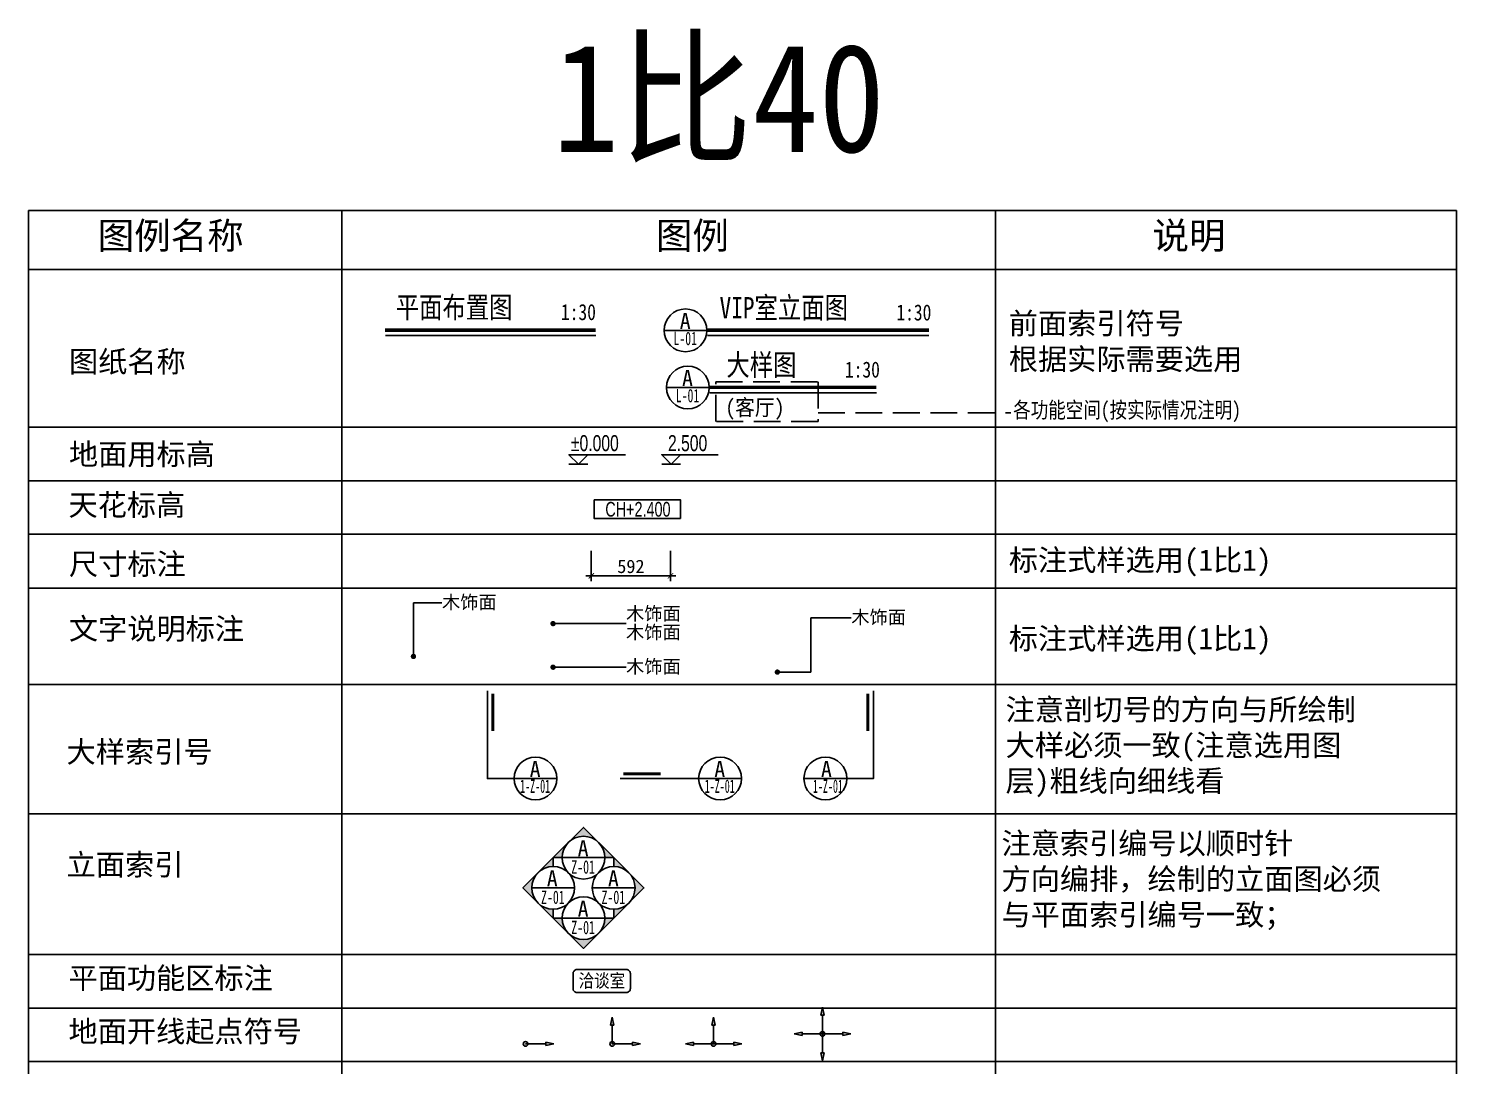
# Model space of a CAD drawing. Header units: millimetres. Extents: x -235126 to 312941, y -228449 to 114042.
# Drawn here: x -131329 to -120655, y 43400 to 51151 of the extents above; entities that cross this region are included whole.
import ezdxf
from ezdxf.enums import TextEntityAlignment as Align

# ---------------------------------------------------------------- set-up
doc = ezdxf.new("R2010")
doc.units = ezdxf.units.MM
doc.header["$LTSCALE"] = 800
doc.linetypes.add('DASH', pattern=[0.35, 0.25, -0.1])
doc.layers.get('DEFPOINTS').update_dxf_attribs({"color": 250})
for name, color, linetype in [('E立-ELEV6_LSCAPE', 8, 'Continuous'), ('FC-TEXT-地坪标注', 7, 'Continuous'), ('RC-天花标高', 7, 'Continuous')]:
    doc.layers.add(name, color=color, linetype=linetype)
doc.styles.add('DRAWING_NAME', font='simhei.ttf', dxfattribs={"width": 0.8})
doc.styles.add('HZDX', font='isocp3.shx', dxfattribs={"width": 0.8, "bigfont": 'hzdx.shx'})
doc.styles.get("Standard").update_dxf_attribs({"font": 'arial.ttf'})
doc.styles.add('宋-ZY', font='')
doc.styles.add('繁线体', font='simhei.ttf')
doc.styles.add('黑体', font='simhei.ttf', dxfattribs={"width": 0.8})
doc.styles.get('宋-ZY').set_extended_font_data('SimSun')
doc.dimstyles.new('1比40', dxfattribs={"dimscale": 40, "dimtxt": 2.5, "dimasz": 1, "dimexe": 1, "dimexo": 1.5, "dimgap": 0.5, "dimtad": 1, "dimdec": 0, "dimzin": 0, "dimdsep": 46, "dimtxsty": '宋-ZY', "dimblk": 'ARCHTICK', "dimcen": 0.09, "dimdle": 1, "dimclrd": 8, "dimclre": 8, "dimclrt": 2, "dimadec": 0, "dimazin": 0, "dimtfac": 1, "dimtdec": 0, "dimtix": 1, "dimtmove": 2, "dimatfit": 3, "dimldrblk": 'DOT', "dimfxl": 1, "dimtolj": 1, "dimtzin": 0, "dimlwd": -1, "dimlwe": -1, "dimarcsym": 0})

# ---------------------------------------------------------------- blocks, each defined once
blk = doc.blocks.new('CH+-')
at = {"color": 2}
blk.add_lwpolyline([(16.13, -1.75), (0, -1.75), (0, 1.75), (16.13, 1.75)], close=True, dxfattribs=at)
at = {"color": 4, "ltscale": 2, "width": 0.7}
blk.add_attdef('CH+2.400', text='', height=3.5, dxfattribs=at).set_placement((8.17, 0.01), align=Align.MIDDLE_CENTER)
blk = doc.blocks.new('_ArchTick')
at = {"color": 0, "linetype": 'ByBlock', "const_width": 0.15}
blk.add_lwpolyline([(-0.5, -0.5), (0.5, 0.5)], dxfattribs=at)
blk = doc.blocks.new('_Dot')
at = {"color": 0, "linetype": 'ByBlock', "lineweight": -2}
blk.add_line((-0.5, 0), (-1, 0), dxfattribs=at)
at = {"color": 0, "linetype": 'ByBlock', "const_width": 0.5}
blk.add_lwpolyline([(-0.25, 0, 1), (0.25, 0, 1)], format="xyb", close=True, dxfattribs=at)
blk = doc.blocks.new('*D41')
at = {"color": 8, "transparency": 16777216}
for p, q in [((-127122, 47248), (-127122, 47020)), ((-126530, 47248), (-126530, 47020)), ((-127162, 47060), (-126490, 47060))]:
    blk.add_line(p, q, dxfattribs=at)
at = {"layer": 'DEFPOINTS', "color": 0, "transparency": 16777216}
for p in [(-127122, 47308), (-126530, 47308), (-126530, 47060)]:
    blk.add_point(p, dxfattribs=at)
at = {"color": 8, "transparency": 16777216, "xscale": 40, "yscale": 40, "zscale": 40, "rotation": 180}
blk.add_blockref('_ArchTick', (-127122, 47060), dxfattribs=at)
at = {"color": 8, "transparency": 16777216, "xscale": 40, "yscale": 40, "zscale": 40}
blk.add_blockref('_ArchTick', (-126530, 47060), dxfattribs=at)
at = {"color": 2, "transparency": 16777216, "insert": (-126826, 47130), "char_height": 100, "attachment_point": 5, "style": '宋-ZY'}
blk.add_mtext('\\A1;592', dxfattribs=at)
blk = doc.blocks.new('A$C4FBA2034')
at = {"color": 4, "style": '黑体', "width": 0.8}
blk.add_attdef('平面布置图', text='', height=4, dxfattribs=at).set_placement((23.6, 1.17), align=Align.RIGHT)
blk.add_attdef('1:1', (32.66, 0.79), '', height=3, dxfattribs=at)
blk = doc.blocks.new('CCPP')
h = blk.add_hatch(color=2)
h.paths.add_polyline_path([(-0.31, -3.5), (0.31, -3.5), (0, -5)])
edge = h.paths.add_edge_path()
edge.add_ellipse((0, 0), major_axis=(0.31, 0.31), ratio=1, start_angle=45, end_angle=225, ccw=False)
edge.add_ellipse((0, 0), major_axis=(0.31, 0.31), ratio=1, start_angle=225, end_angle=405, ccw=False)
h.paths.add_polyline_path([(-5.29, 0), (-3.79, 0.31), (-3.79, -0.31)])
at = {"color": 2}
for p, q in [((-5.29, 0), (-3.79, 0.31)), ((-3.79, -0.31), (-5.29, 0)), ((-3.79, 0.31), (-3.79, -0.31)), ((0, 0), (-3.79, 0)), ((0, 0), (0, -3.5)), ((-0.31, -3.5), (0.31, -3.5)), ((0, -5), (-0.31, -3.5)), ((0.31, -3.5), (0, -5))]:
    blk.add_line(p, q, dxfattribs=at)
at = {"color": 2, "extrusion": (0, 0, -1)}
blk.add_ellipse((0, 0), major_axis=(-0.31, 0.31), ratio=1, start_param=4.712389, end_param=10.995574, dxfattribs=at)
blk = doc.blocks.new('KKXXFF1')
h = blk.add_hatch(color=2)
h.paths.add_polyline_path([(5.29, 0), (3.79, 0.31), (3.79, -0.31)])
edge = h.paths.add_edge_path()
edge.add_ellipse((0, 0), major_axis=(0.31, -0.31), ratio=1, start_angle=45, end_angle=90)
edge.add_ellipse((0, 0), major_axis=(0.31, -0.31), ratio=1, start_angle=-270, end_angle=45)
at = {"color": 2}
for p, q in [((0, 0), (3.79, 0)), ((3.79, 0.31), (5.29, 0)), ((3.79, -0.31), (3.79, 0.31)), ((5.29, 0), (3.79, -0.31))]:
    blk.add_line(p, q, dxfattribs=at)
at = {"color": 2, "extrusion": (0, 0, -1)}
blk.add_ellipse((0, 0), major_axis=(0.31, -0.31), ratio=1, start_param=4.712389, end_param=10.995574, dxfattribs=at)
blk = doc.blocks.new('KKXXFF3')
h = blk.add_hatch(color=2)
edge = h.paths.add_edge_path()
edge.add_ellipse((0, 0), major_axis=(0.31, -0.31), ratio=1, start_angle=0, end_angle=360, ccw=False)
h.paths.add_polyline_path([(0.31, 3.5), (-0.31, 3.5), (0, 5)])
h.paths.add_polyline_path([(5.29, 0), (3.79, -0.31), (3.79, 0.31)])
h.paths.add_polyline_path([(-5.29, 0), (-3.79, -0.31), (-3.79, 0.31)])
at = {"color": 2}
for p, q in [((-0.31, 3.5), (0, 5)), ((0.31, 3.5), (-0.31, 3.5)), ((0, 5), (0.31, 3.5)), ((0, 0), (0, 3.5)), ((-3.79, 0.31), (-5.29, 0)), ((-3.79, -0.31), (-3.79, 0.31)), ((0, 0), (-3.79, 0)), ((0, 0), (3.79, 0)), ((3.79, 0.31), (5.29, 0)), ((3.79, -0.31), (3.79, 0.31)), ((-5.29, 0), (-3.79, -0.31)), ((5.29, 0), (3.79, -0.31))]:
    blk.add_line(p, q, dxfattribs=at)
at = {"color": 2, "extrusion": (0, 0, -1)}
blk.add_ellipse((0, 0), major_axis=(0.31, -0.31), ratio=1, start_param=4.712389, end_param=10.995574, dxfattribs=at)
blk = doc.blocks.new('KKXXFF4')
h = blk.add_hatch(color=2)
edge = h.paths.add_edge_path()
edge.add_ellipse((0, 0), major_axis=(0.31, -0.31), ratio=1, start_angle=0, end_angle=360, ccw=False)
h.paths.add_polyline_path([(5.29, 0), (3.79, -0.31), (3.79, 0.31)])
h.paths.add_polyline_path([(0, 5), (0.31, 3.5), (-0.31, 3.5)])
h.paths.add_polyline_path([(0.31, -3.5), (-0.31, -3.5), (0, -5)])
h.paths.add_polyline_path([(-5.29, 0), (-3.79, -0.31), (-3.79, 0.31)])
at = {"color": 2}
for p, q in [((-0.31, 3.5), (0, 5)), ((0.31, 3.5), (-0.31, 3.5)), ((0, 5), (0.31, 3.5)), ((0, 0), (0, 3.5)), ((-3.79, 0.31), (-5.29, 0)), ((-3.79, -0.31), (-3.79, 0.31)), ((0, 0), (-3.79, 0)), ((0, 0), (3.79, 0)), ((3.79, 0.31), (5.29, 0)), ((3.79, -0.31), (3.79, 0.31)), ((-5.29, 0), (-3.79, -0.31)), ((0, 0), (0, -3.5)), ((5.29, 0), (3.79, -0.31)), ((-0.31, -3.5), (0, -5)), ((0.31, -3.5), (-0.31, -3.5)), ((0, -5), (0.31, -3.5))]:
    blk.add_line(p, q, dxfattribs=at)
at = {"color": 2, "extrusion": (0, 0, -1)}
blk.add_ellipse((0, 0), major_axis=(0.31, -0.31), ratio=1, start_param=4.712389, end_param=10.995574, dxfattribs=at)
blk = doc.blocks.new('A$C64543D7B')
at = {"color": 2}
blk.add_line((0.06, 4), (8.06, 4), dxfattribs=at)
blk.add_circle((4.06, 4), 4, dxfattribs=at)
at = {"color": 6, "style": '黑体'}
blk.add_attdef('方向', text='', height=2.74, dxfattribs=at).set_placement((4, 5.77), align=Align.MIDDLE_CENTER)
at = {"color": 6, "style": 'HZDX', "width": 0.5}
blk.add_attdef('图号', text='', height=2.47, dxfattribs=at).set_placement((4, 2.26), align=Align.MIDDLE_CENTER)
blk = doc.blocks.new('SS111')
h = blk.add_hatch(color=2)
h.paths.add_polyline_path([(-2.83, 6.83), (-5.66, 4), (-4, 4, -0.198912)])
h.paths.add_polyline_path([(0, 9.66), (-2.83, 6.83, -0.414214), (2.83, 6.83)])
h.paths.add_polyline_path([(2.83, 6.83, -0.198912), (4, 4), (5.66, 4)])
at = {"color": 2}
blk.add_line((-4, 4), (4, 4), dxfattribs=at)
blk.add_lwpolyline([(4, 4), (5.66, 4), (0, 9.66), (-5.66, 4), (-4, 4)], dxfattribs=at)
blk.add_circle((0, 4), 4, dxfattribs=at)
at = {"color": 7, "style": '黑体'}
blk.add_attdef('方向', text='', height=3, dxfattribs=at).set_placement((-0.06, 5.77), align=Align.MIDDLE_CENTER)
at = {"color": 2, "style": 'HZDX', "width": 0.6}
blk.add_attdef('图号', text='', height=3, dxfattribs=at).set_placement((-0.06, 2.26), align=Align.MIDDLE_CENTER)
blk = doc.blocks.new('SS222')
h = blk.add_hatch(color=2)
h.paths.add_polyline_path([(6.83, 2.83), (4, 5.66), (4, 4, -0.198912)])
h.paths.add_polyline_path([(9.66, 0), (6.83, 2.83, -0.414214), (6.83, -2.83)])
h.paths.add_polyline_path([(6.83, -2.83, -0.198912), (4, -4), (4, -5.66)])
at = {"color": 2}
blk.add_line((0, 0), (8, 0), dxfattribs=at)
blk.add_lwpolyline([(4, -4), (4, -5.66), (9.66, 0), (4, 5.66), (4, 4)], dxfattribs=at)
blk.add_circle((4, 0), 4, dxfattribs=at)
at = {"color": 7, "style": '黑体'}
blk.add_attdef('方向', text='', height=3, dxfattribs=at).set_placement((3.94, 1.77), align=Align.MIDDLE_CENTER)
at = {"color": 2, "style": 'HZDX', "width": 0.6}
blk.add_attdef('图号', text='', height=3, dxfattribs=at).set_placement((3.94, -1.74), align=Align.MIDDLE_CENTER)
blk = doc.blocks.new('SS333')
h = blk.add_hatch(color=2)
h.paths.add_polyline_path([(2.89, -4.6), (5.72, -1.77), (4.06, -1.77, -0.198912)])
h.paths.add_polyline_path([(0.06, -7.42), (2.89, -4.6, -0.414214), (-2.77, -4.6)])
h.paths.add_polyline_path([(-2.77, -4.6, -0.198912), (-3.94, -1.77), (-5.6, -1.77)])
at = {"color": 2}
blk.add_line((-3.94, -1.77), (4.06, -1.77), dxfattribs=at)
blk.add_lwpolyline([(-3.94, -1.77), (-5.59, -1.77), (0.06, -7.42), (5.72, -1.77), (4.06, -1.77)], dxfattribs=at)
blk.add_circle((0.06, -1.77), 4, dxfattribs=at)
at = {"color": 7, "style": '黑体'}
blk.add_attdef('方向', text='', height=3, dxfattribs=at).set_placement((0, 0), align=Align.MIDDLE_CENTER)
at = {"color": 2, "style": 'HZDX', "width": 0.6}
blk.add_attdef('图号', text='', height=3, dxfattribs=at).set_placement((0, -3.51), align=Align.MIDDLE_CENTER)
blk = doc.blocks.new('SS444')
h = blk.add_hatch(color=2)
h.paths.add_polyline_path([(-6.83, 2.83), (-4, 5.66), (-4, 4, 0.198912)])
h.paths.add_polyline_path([(-9.66, 0), (-6.83, 2.83, 0.414214), (-6.83, -2.83)])
h.paths.add_polyline_path([(-6.83, -2.83, 0.198912), (-4, -4), (-4, -5.66)])
at = {"color": 2}
blk.add_line((0, 0), (-8, 0), dxfattribs=at)
blk.add_lwpolyline([(-4, -4), (-4, -5.66), (-9.66, 0), (-4, 5.66), (-4, 4)], dxfattribs=at)
blk.add_circle((-4, 0), 4, dxfattribs=at)
at = {"color": 7, "style": '黑体'}
blk.add_attdef('方向', text='', height=3, rotation=0, dxfattribs=at).set_placement((-3.16, 1.77), align=Align.MIDDLE_CENTER)
at = {"color": 2, "style": 'HZDX', "width": 0.6}
blk.add_attdef('图号', text='', height=3, rotation=0, dxfattribs=at).set_placement((-3.46, -1.74), align=Align.MIDDLE_CENTER)
blk = doc.blocks.new('A$C60323B29')
at = {"color": 2}
blk.add_line((0, 0), (3.52, 0), dxfattribs=at)
blk.add_lwpolyline([(3.52, 1.76), (1.76, 0), (0, 1.76), (10.56, 1.76)], dxfattribs=at)
at = {"color": 7, "ltscale": 2, "style": 'HZDX', "width": 0.8}
blk.add_attdef('%%P0.000', text='', height=2.64, dxfattribs=at).set_placement((4.84, 3.42), align=Align.MIDDLE_CENTER)

msp = doc.modelspace()

# ---------------------------------------------------------------- linework, layer by layer
for p, q in [((-131328.8, 49789.8), (-131328.8, 35428.4)), ((-131328.8, 49789.8), (-120654.8, 49789.8)), ((-128987.8, 49789.8), (-128987.8, 35428.4)), ((-124101.7, 49789.8), (-124101.7, 35428.4)), ((-120654.8, 49789.8), (-120654.8, 35428.4)), ((-131328.8, 49349.8), (-120654.8, 49349.8)), ((-131328.8, 48170.8), (-120654.8, 48170.8)), ((-131328.8, 47770.8), (-120654.8, 47770.8)), ((-131328.8, 47370.8), (-120654.8, 47370.8)), ((-131328.8, 46968.3), (-120654.8, 46968.3)), ((-131328.8, 46248.3), (-120654.8, 46248.3)), ((-131328.8, 46248.3), (-120654.8, 46248.3)), ((-131328.8, 45281.8), (-120654.8, 45281.8)), ((-131328.8, 44228.4), (-120654.8, 44228.4)), ((-131328.8, 43828.4), (-120654.8, 43828.4)), ((-131328.8, 43428.4), (-120654.8, 43428.4)), ((-131328.8, 43428.4), (-120654.8, 43428.4))]:
    msp.add_line(p, q)
at = {"color": 7}
for p, q in [((-128660.8, 48856.2), (-127089, 48856.2)), ((-126254.4, 48856.2), (-124597.9, 48856.2)), ((-126237.2, 48429.1), (-124990.2, 48429.1))]:
    msp.add_line(p, q, dxfattribs=at)
at = {"color": 1, "linetype": 'DASH'}
msp.add_line((-125426.9, 48278.6), (-123986.1, 48278.6), dxfattribs=at)
at = {"color": 1, "const_width": 25.6}
for points in [[(-128664.1, 48896.2), (-127089, 48896.2)], [(-126257.7, 48896.2), (-124597.9, 48896.2)], [(-126240.4, 48469.1), (-124990.2, 48469.1)]]:
    msp.add_lwpolyline(points, dxfattribs=at)
at = {"color": 1, "linetype": 'DASH'}
msp.add_lwpolyline([(-126191.6, 48511), (-125426.9, 48511), (-125426.9, 48213.2), (-126191.6, 48213.2)], close=True, dxfattribs=at)
at = {"color": 2}
for points in [[(-127699.6, 45545), (-127899.3, 45545), (-127899.3, 46199.3)], [(-125212.4, 45545), (-125012.7, 45545), (-125012.7, 46199.3)], [(-126319.4, 45545), (-126907.4, 45545)]]:
    msp.add_lwpolyline(points, dxfattribs=at)
at = {"color": 2, "const_width": 21.6}
for points in [[(-127857.9, 45900.8), (-127857.9, 46179.6)], [(-125054.1, 45900.8), (-125054.1, 46179.6)], [(-126602.7, 45579.1), (-126881.5, 45579.1)]]:
    msp.add_lwpolyline(points, dxfattribs=at)
at = {"layer": 'E立-ELEV6_LSCAPE', "color": 0}
msp.add_lwpolyline([(-127228.7, 44116.8), (-126860.1, 44116.8, -0.4142136), (-126830.1, 44086.8), (-126830.1, 43975.4, -0.4142136), (-126860.1, 43945.4), (-127228.7, 43945.4, -0.4142136), (-127258.7, 43975.4), (-127258.7, 44086.8, -0.4142136)], format="xyb", close=True, dxfattribs=at)

# ---------------------------------------------------------------- block references
at = {"color": 7}
ref = msp.add_blockref('A$C4FBA2034', (-128655.4, 48940.3), dxfattribs=dict(at, xscale=40, yscale=40, zscale=40))
ref.add_attrib('1:1', '1:30', (-127348.8, 48971.8), dxfattribs={"height": 120, "style": '黑体', "width": 0.8})
ref.add_attrib('平面布置图', '平面布置图', dxfattribs={"height": 160, "style": '黑体', "width": 0.8}).set_placement((-127711.2, 48987.1), align=Align.RIGHT)
ref = msp.add_blockref('A$C4FBA2034', (-126147.9, 48937.6), dxfattribs=dict(at, xscale=40, yscale=40, zscale=40))
ref.add_attrib('1:1', '1:30', (-124841.3, 48969.1), dxfattribs={"height": 120, "style": '黑体', "width": 0.8})
ref.add_attrib('平面布置图', 'VIP室立面图', dxfattribs={"height": 160, "style": '黑体', "width": 0.8}).set_placement((-125203.7, 48984.4), align=Align.RIGHT)
at = {"color": 1}
ref = msp.add_blockref('A$C64543D7B', (-126580.2, 48735.1), dxfattribs=dict(at, xscale=40, yscale=40, zscale=40))
ref.add_attrib('方向', 'A', dxfattribs={"color": 7, "height": 120, "style": '黑体'}).set_placement((-126420.1, 48965.8), align=Align.MIDDLE_CENTER)
ref.add_attrib('图号', 'L-01', dxfattribs={"color": 7, "height": 100, "style": '宋-ZY', "width": 0.65}).set_placement((-126420.1, 48834.6), align=Align.MIDDLE_CENTER)
at = {"color": 7}
ref = msp.add_blockref('A$C4FBA2034', (-126532.5, 48510.5), dxfattribs=dict(at, xscale=40, yscale=40, zscale=40))
ref.add_attrib('1:1', '1:30', (-125226, 48542), dxfattribs={"height": 120, "style": '黑体', "width": 0.8})
ref.add_attrib('平面布置图', '大样图', dxfattribs={"height": 160, "style": '黑体', "width": 0.8}).set_placement((-125588.4, 48557.3), align=Align.RIGHT)
at = {"color": 1}
ref = msp.add_blockref('A$C64543D7B', (-126562.9, 48308), dxfattribs=dict(at, xscale=40, yscale=40, zscale=40))
ref.add_attrib('方向', 'A', dxfattribs={"color": 7, "height": 120, "style": '黑体'}).set_placement((-126402.9, 48538.7), align=Align.MIDDLE_CENTER)
ref.add_attrib('图号', 'L-01', dxfattribs={"color": 7, "height": 100, "style": '宋-ZY', "width": 0.65}).set_placement((-126402.9, 48407.5), align=Align.MIDDLE_CENTER)
ref = msp.add_blockref('A$C64543D7B', (-127702.1, 45385), dxfattribs=dict(at, xscale=40, yscale=40, zscale=40))
ref.add_attrib('方向', 'A', dxfattribs={"color": 7, "height": 120, "style": '黑体'}).set_placement((-127542, 45615.7), align=Align.MIDDLE_CENTER)
ref.add_attrib('图号', '1-Z-01', dxfattribs={"color": 7, "height": 100, "style": '宋-ZY', "width": 0.55}).set_placement((-127542, 45487.8), align=Align.MIDDLE_CENTER)
ref = msp.add_blockref('A$C64543D7B', (-126322, 45385), dxfattribs=dict(at, xscale=40, yscale=40, zscale=40))
ref.add_attrib('方向', 'A', dxfattribs={"color": 7, "height": 120, "style": '黑体'}).set_placement((-126161.9, 45615.7), align=Align.MIDDLE_CENTER)
ref.add_attrib('图号', '1-Z-01', dxfattribs={"color": 7, "height": 100, "style": '宋-ZY', "width": 0.55}).set_placement((-126161.9, 45487.8), align=Align.MIDDLE_CENTER)
ref = msp.add_blockref('A$C64543D7B', (-125209.9, 45385), dxfattribs=dict(at, xscale=-40, yscale=40, zscale=40))
ref.add_attrib('方向', 'A', dxfattribs={"color": 7, "height": 120, "style": '黑体'}).set_placement((-125364.5, 45615.7), align=Align.MIDDLE_CENTER)
ref.add_attrib('图号', '1-Z-01', dxfattribs={"color": 7, "height": 100, "style": '宋-ZY', "width": 0.55}).set_placement((-125353.1, 45487.8), align=Align.MIDDLE_CENTER)
ref = msp.add_blockref('SS111', (-127180.9, 44793.3), dxfattribs=dict(xscale=40, yscale=40, zscale=40))
ref.add_attrib('方向', 'A', dxfattribs={"color": 7, "height": 120, "style": '黑体'}).set_placement((-127183.3, 45024), align=Align.MIDDLE_CENTER)
ref.add_attrib('图号', 'Z-01', dxfattribs={"color": 7, "height": 100, "style": '宋-ZY', "width": 0.65}).set_placement((-127183.3, 44883.8), align=Align.MIDDLE_CENTER)
ref = msp.add_blockref('SS444', (-127247.1, 44727.1), dxfattribs=dict(xscale=40, yscale=40, zscale=40))
ref.add_attrib('方向', 'A', dxfattribs={"color": 7, "height": 120, "rotation": 0, "style": '黑体'}).set_placement((-127414.1, 44797.8), align=Align.MIDDLE_CENTER)
ref.add_attrib('图号', 'Z-01', dxfattribs={"color": 7, "height": 100, "rotation": 0, "style": '宋-ZY', "width": 0.65}).set_placement((-127409.3, 44657.6), align=Align.MIDDLE_CENTER)
ref = msp.add_blockref('SS222', (-127114.7, 44727.1), dxfattribs=dict(xscale=40, yscale=40, zscale=40))
ref.add_attrib('方向', 'A', dxfattribs={"color": 7, "height": 120, "style": '黑体'}).set_placement((-126957.1, 44797.8), align=Align.MIDDLE_CENTER)
ref.add_attrib('图号', 'Z-01', dxfattribs={"color": 7, "height": 100, "style": '宋-ZY', "width": 0.65}).set_placement((-126957.1, 44657.6), align=Align.MIDDLE_CENTER)
ref = msp.add_blockref('SS333', (-127183.3, 44571.6), dxfattribs=dict(xscale=40, yscale=40, zscale=40))
ref.add_attrib('方向', 'A', dxfattribs={"color": 7, "height": 120, "style": '黑体'}).set_placement((-127183.3, 44571.6), align=Align.MIDDLE_CENTER)
ref.add_attrib('图号', 'Z-01', dxfattribs={"color": 7, "height": 100, "style": '宋-ZY', "width": 0.65}).set_placement((-127183.3, 44431.4), align=Align.MIDDLE_CENTER)
at = {"xscale": 40, "yscale": 40, "zscale": 40}
for name, p in [('KKXXFF4', (-125394, 43635.2)), ('KKXXFF3', (-126207.5, 43561.5)), ('KKXXFF1', (-127613.7, 43561.5))]:
    msp.add_blockref(name, p, dxfattribs=at)
at = {"xscale": 40, "yscale": 40, "zscale": 40, "rotation": 179.9999999995049}
msp.add_blockref('CCPP', (-126965.6, 43561.5), dxfattribs=at)
at = {"layer": 'FC-TEXT-地坪标注'}
ref = msp.add_blockref('A$C60323B29', (-127289.1, 47895.3), dxfattribs=dict(at, xscale=40, yscale=40, zscale=40))
ref.add_attrib('%%P0.000', '%%P0.000', dxfattribs={"layer": '0', "color": 7, "ltscale": 2, "height": 120, "width": 0.7}).set_placement((-127095.6, 48052), align=Align.MIDDLE_CENTER)
ref = msp.add_blockref('A$C60323B29', (-126595.6, 47895.3), dxfattribs=dict(at, xscale=40, yscale=40, zscale=40))
ref.add_attrib('%%P0.000', '2.500', dxfattribs={"layer": '0', "color": 7, "ltscale": 2, "height": 120, "width": 0.7}).set_placement((-126402.1, 48052), align=Align.MIDDLE_CENTER)
at = {"layer": 'RC-天花标高'}
ref = msp.add_blockref('CH+-', (-127100.4, 47557.4), dxfattribs=dict(at, xscale=40, yscale=40, zscale=40))
ref.add_attrib('CH+2.400', 'CH+2.400', dxfattribs={"layer": '0', "color": 7, "ltscale": 2, "height": 110, "width": 0.7}).set_placement((-126773.5, 47557.6), align=Align.MIDDLE_CENTER)

# ---------------------------------------------------------------- texts
at = {"color": 7, "style": 'DRAWING_NAME', "width": 0.9}
msp.add_text('(客厅)', height=120, dxfattribs=at).set_placement((-126119.8, 48259))
at = {"style": '宋-ZY', "width": 0.85}
msp.add_text('洽谈室', height=100, dxfattribs=at).set_placement((-127043.1, 44033.7), align=Align.MIDDLE_CENTER)
at = {"attachment_point": 4}
for s, insert, char_height, style in [('图例名称', (-130811.7, 49591.7), 200, '繁线体'), ('图例', (-126639.3, 49591.7), 200, '繁线体'), ('说明', (-122926.9, 49591.7), 200, '繁线体'), ('前面索引符号\\P根据实际需要选用', (-124001.3, 48804.2), 160, '繁线体'), ('图纸名称', (-131026.9, 48652.6), 160, '繁线体'), ('地面用标高', (-131026.9, 47960), 160, '繁线体'), ('天花标高', (-131030.4, 47581.3), 160, '繁线体'), ('尺寸标注', (-131026.9, 47139.2), 160, '繁线体'), ('标注式样选用(1比1)', (-124001.3, 47156.8), 160, '繁线体'), ('木饰面', (-128238.4, 46857.8), 100, '宋-ZY'), ('文字说明标注', (-131026.9, 46655.3), 160, '繁线体'), ('木饰面', (-125178.4, 46745.7), 100, '宋-ZY'), ('标注式样选用(1比1)', (-124001.3, 46569.9), 160, '繁线体'), ('{\\H1x;木饰面}', (-126862.3, 46377), 100, '宋-ZY'), ('注意剖切号的方向与所绘制\\P大样必须一致(注意选用图\\P层)粗线向细线看', (-124025.1, 45772.7), 160, '繁线体'), ('大样索引号', (-131044.6, 45736.3), 160, '繁线体'), ('注意索引编号以顺时针\\P方向编排，绘制的立面图必须\\P与平面索引编号一致；', (-124055.6, 44776.1), 160, '繁线体'), ('立面索引', (-131044.6, 44892.3), 160, '繁线体'), ('平面功能区标注', (-131030.4, 44044.3), 160, '繁线体'), ('地面开线起点符号', (-131030.4, 43645), 160, '繁线体')]:
    msp.add_mtext(s, dxfattribs=dict(at, insert=insert, char_height=char_height, style=style))
at = {"color": 7, "insert": (-123968.1, 48284.1), "char_height": 120, "attachment_point": 4, "style": 'DRAWING_NAME'}
msp.add_mtext('各功能空间(按实际情况注明)', dxfattribs=at)
at = {"insert": (-126862.3, 46702.9), "char_height": 100, "attachment_point": 4, "line_spacing_factor": 0.84, "style": '宋-ZY'}
msp.add_mtext('木饰面\\P木饰面', dxfattribs=at)
at = {"layer": 'DEFPOINTS', "color": 40, "style": 'DRAWING_NAME', "width": 0.9}
msp.add_text('1比40', height=810, dxfattribs=at).set_placement((-127409.6, 50228.5))

# ---------------------------------------------------------------- dimensions: what is measured, and where the dimension line sits
dim = msp.add_aligned_dim(p1=(-127122, 47308.4), p2=(-126530.4, 47308.4), distance=-248.4, dimstyle='1比40')
dim.commit()
dim.dimension.update_dxf_attribs({"geometry": '*D41', "text_midpoint": (-126826.2, 47130)})

# ---------------------------------------------------------------- leaders
at = {"color": 4, "ltscale": 2}
msp.add_leader([(-128451.5, 46457.5), (-128451.5, 46857.8), (-128238.4, 46857.8)], dimstyle='1比40', dxfattribs=at)
for points in [[(-127408, 46702.9), (-126862.3, 46702.9)], [(-125731.1, 46340.5), (-125479.8, 46340.5), (-125479.8, 46745.7), (-125178.5, 46745.7)], [(-127408, 46377), (-126862.3, 46377)]]:
    msp.add_leader(points, dimstyle='1比40')

doc.saveas('drawing.dxf')
